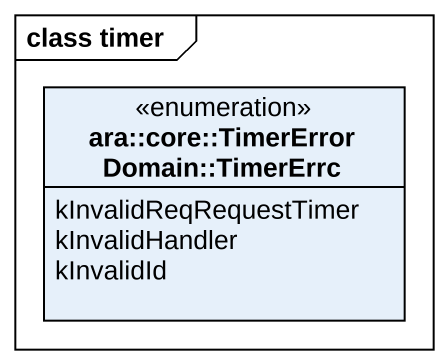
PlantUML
@startuml
mainframe class timer
hide circle
hide empty members
enum "ara::core::TimerErrorDomain::TimerErrc" as ara_core_TimerErrorDomain {
  kInvalidReqRequestTimer
  kInvalidHandler
  kInvalidId
}
@enduml
